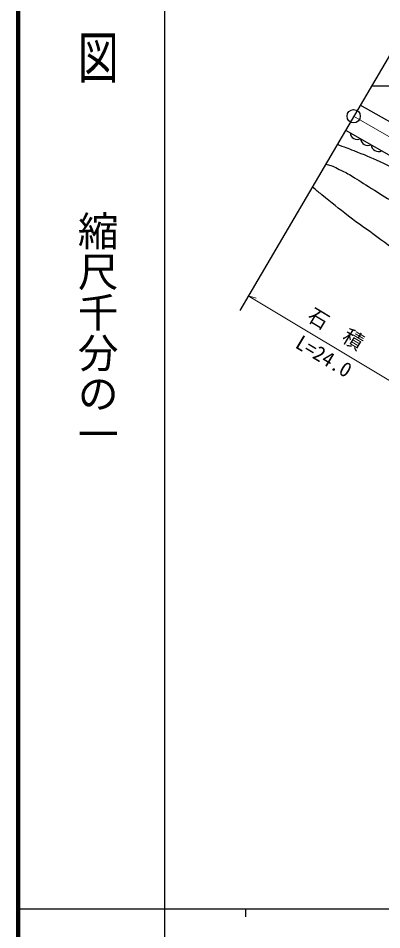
# Model space of a CAD drawing. Units: millimetres, scale not verified. Extents: x 40000 to 15568473, y -3502581 to 380000.
# Drawn here: x 40000 to 84757, y 202409 to 314724 of the extents above; entities that cross this region are included whole.
import ezdxf
from ezdxf.enums import TextEntityAlignment as Align

# ---------------------------------------------------------------- set-up
doc = ezdxf.new("R2010")
doc.units = ezdxf.units.MM
doc.header["$LTSCALE"] = 1000
doc.linetypes.add('CHAIN', pattern=[18.5, 12, -1.5, 3.5, -1.5])
for name, color, linetype, lineweight in [('M-BGD', 7, 'Continuous', 25), ('M-BMK', 2, 'CHAIN', 13), ('M-BMK-SRVR', 3, 'Continuous', 25), ('M-STR-HTXT', 7, 'Continuous', 13), ('M-TTL', 2, 'Continuous', 140), ('M-TTL-BAND', 7, 'Continuous', 25)]:
    doc.layers.add(name, color=color, linetype=linetype, lineweight=lineweight)
doc.styles.add('@ＭＳ ゴシック', font='')
doc.styles.add('ＭＳ ゴシック', font='')
doc.styles.get('@ＭＳ ゴシック').set_extended_font_data('@MS Gothic')
doc.styles.get('ＭＳ ゴシック').set_extended_font_data('MS Gothic')

msp = doc.modelspace()

# ---------------------------------------------------------------- linework, layer by layer
at = {"layer": 'M-BGD'}
for p, q in [((107888, 289419), (82092, 304001)), ((80299, 300943), (106161, 286171))]:
    msp.add_line(p, q, dxfattribs=at)
for centre in [(81750, 300693), (83053, 299949), (84355, 299205)]:
    msp.add_arc(centre, 903, 184.12049, 296.41044, dxfattribs=at)
for points, knots in [([(101295, 301831), (100075, 302784), (99716, 303075), (98629, 303759), (97689, 304350), (97149, 304663), (96151, 305148), (95242, 305590), (94736, 305875), (93760, 306137), (92694, 306423), (92059, 306431), (90957, 306487), (89633, 306555), (88890, 306390), (87565, 306362), (85969, 306329), (85447, 306341), (83479, 306367)], [0, 0, 0, 0, 1, 1, 1, 2, 2, 2, 3, 3, 3, 4, 4, 4, 5, 5, 5, 6, 6, 6, 6]), ([(104581, 284035), (103342, 284787), (102999, 285000), (102019, 285668), (100888, 286439), (100291, 286924), (99203, 287752), (98280, 288454), (97784, 288875), (96865, 289583), (96013, 290239), (95540, 290614), (94669, 291244), (93630, 291995), (93047, 292416), (91965, 293103), (90592, 293974), (89798, 294426), (88361, 295186), (86904, 295958), (86059, 296333), (84559, 297017), (83331, 297577), (82637, 297881), (81377, 298369), (80551, 298688), (80276, 298792), (79248, 299151)], [0, 0, 0, 0, 1, 1, 1, 2, 2, 2, 3, 3, 3, 4, 4, 4, 5, 5, 5, 6, 6, 6, 7, 7, 7, 8, 8, 8, 9, 9, 9, 9]), ([(77847, 296763), (78149, 296691), (78241, 296664), (78486, 296579), (78825, 296462), (79002, 296361), (79325, 296204), (79902, 295922), (80234, 295777), (80789, 295453), (81723, 294909), (82213, 294550), (83129, 293976), (84192, 293311), (84774, 292917), (85858, 292287), (87161, 291528), (87923, 291161), (89237, 290422), (90015, 289985), (90446, 289732), (91215, 289279), (92523, 288507), (93258, 288077), (94537, 287257), (95650, 286544), (96242, 286095), (97316, 285324), (98766, 284281), (99565, 283677), (100977, 282583), (102077, 281729), (102664, 281214), (103755, 280349), (104631, 279654), (105115, 279256), (106008, 278584), (107811, 277226), (108841, 276492), (110682, 275186), (112532, 273874), (113587, 273165), (115470, 271901), (117202, 270738), (118168, 270078), (119938, 268972), (121544, 267968), (122451, 267416), (124106, 266494), (125824, 265535), (126821, 265059), (128592, 264203), (132099, 262510), (134101, 261640), (137641, 260017), (139655, 259094), (140772, 258552), (142804, 257670), (144117, 257101), (144858, 256791), (146202, 256300), (147378, 255870), (148052, 255666), (149262, 255342), (150264, 255074), (150835, 254959), (151853, 254760), (153084, 254520), (153774, 254348), (155025, 254254), (157219, 254089), (158465, 254074), (160657, 254254), (162132, 254374), (162968, 254436), (164412, 254760), (166180, 255157), (167165, 255437), (168861, 256075), (170470, 256680), (171317, 257158), (172841, 257952), (173841, 258473), (174393, 258784), (175338, 259397), (176168, 259936), (176446, 260140), (177403, 260862)], [0, 0, 0, 0, 1, 1, 1, 2, 2, 2, 3, 3, 3, 4, 4, 4, 5, 5, 5, 6, 6, 6, 7, 7, 7, 8, 8, 8, 9, 9, 9, 10, 10, 10, 11, 11, 11, 12, 12, 12, 13, 13, 13, 14, 14, 14, 15, 15, 15, 16, 16, 16, 17, 17, 17, 18, 18, 18, 19, 19, 19, 20, 20, 20, 21, 21, 21, 22, 22, 22, 23, 23, 23, 24, 24, 24, 25, 25, 25, 26, 26, 26, 27, 27, 27, 28, 28, 28, 29, 29, 29, 29]), ([(100174, 275375), (98020, 277188), (97446, 277672), (95649, 279083), (93866, 280484), (92820, 281207), (91012, 282575), (88329, 284605), (86862, 285790), (84160, 287794), (82806, 288798), (81997, 289292), (80668, 290328), (79364, 291345), (78652, 291939), (77368, 292981), (76908, 293355), (76763, 293472), (76191, 293939)], [0, 0, 0, 0, 1, 1, 1, 2, 2, 2, 3, 3, 3, 4, 4, 4, 5, 5, 5, 6, 6, 6, 6])]:
    msp.add_open_spline(points, degree=3, knots=knots, dxfattribs=at)
at = {"layer": 'M-BMK'}
msp.add_line((81298, 302647), (107017, 287821), dxfattribs=at)
at = {"layer": 'M-BMK-SRVR'}
msp.add_line((93147, 322853), (67267, 278720), dxfattribs=at)
msp.add_circle((81298, 302647), 817, dxfattribs=at)
at = {"layer": 'M-STR-HTXT'}
for p, q in [((88528, 268358), (68327, 280528)), ((68327, 280528), (69292, 280251))]:
    msp.add_line(p, q, dxfattribs=at)
at = {"layer": 'M-TTL'}
msp.add_line((40000, 380000), (40000, 20000), dxfattribs=at)
at = {"layer": 'M-TTL-BAND'}
for p, q in [((58000, 370000), (58000, 20000)), ((40000, 205000), (579000, 205000)), ((68000, 205000), (68000, 204000))]:
    msp.add_line(p, q, dxfattribs=at)

# ---------------------------------------------------------------- texts
at = {"layer": 'M-STR-HTXT', "style": 'ＭＳ ゴシック'}
for s, p in [('石\u3000積', (75147, 277120)), ('L=24.0', (73675, 273742))]:
    msp.add_text(s, height=1833, rotation=328.931, dxfattribs=at).set_placement(p, align=Align.BOTTOM_LEFT)
at = {"layer": 'M-TTL-BAND', "style": '@ＭＳ ゴシック', "width": 1.4}
msp.add_text('平  面  図', height=3666, rotation=270, dxfattribs=at).set_placement((49777, 306475), align=Align.MIDDLE_RIGHT)
at = {"layer": 'M-TTL-BAND', "style": '@ＭＳ ゴシック'}
msp.add_text('縮尺千分の一', height=3666, rotation=270, dxfattribs=at).set_placement((49777, 261030), align=Align.MIDDLE_RIGHT)

doc.saveas('drawing.dxf')
